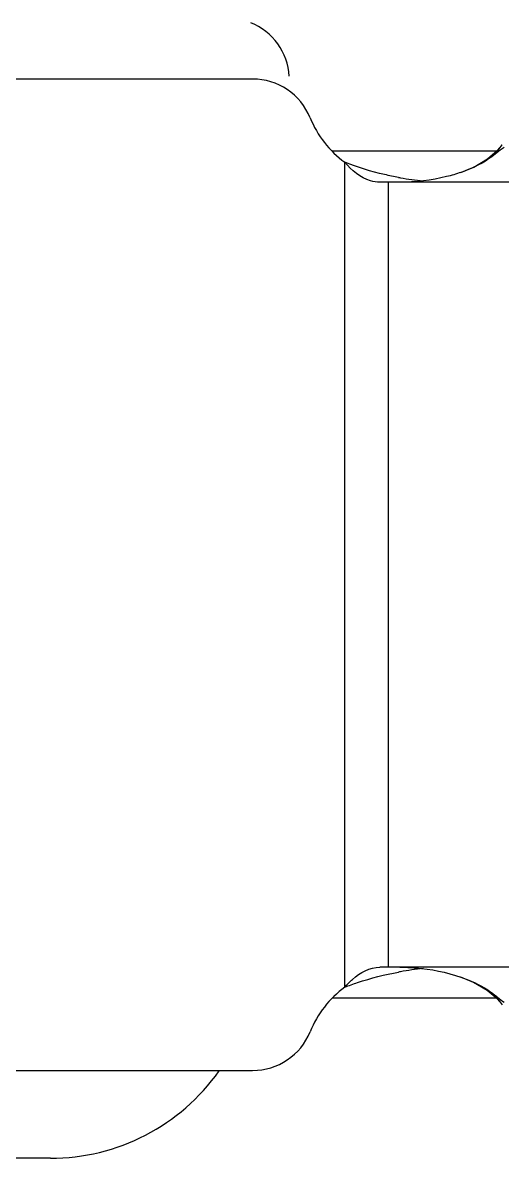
# Model space of a CAD drawing. Extents: x 27938 to 650306, y -92720 to 1524912.
# Drawn here: x 323766.2 to 323956, y 821978.6 to 822428.2 of the extents above; entities that cross this region are included whole.
import ezdxf

# ---------------------------------------------------------------- set-up
doc = ezdxf.new("R2010")
doc.units = 0
doc.header["$LTSCALE"] = 1000
doc.header["$MEASUREMENT"] = 0

msp = doc.modelspace()

# ---------------------------------------------------------------- linework, layer by layer
for p, q in [((323857.18, 822405.86), (323513.39, 822405.86)), ((323953.63, 822377.24), (323888.73, 822377.24)), ((323953.15, 822376.11), (323955.96, 822379.8)), ((323893.65, 822046.31), (323893.65, 822372.89)), ((324282.52, 822364.97), (323907.54, 822364.97)), ((323910.99, 822054.23), (323910.99, 822364.97)), ((324282.52, 822054.23), (323907.54, 822054.23)), ((323953.64, 822041.96), (323888.73, 822041.96)), ((323953.15, 822043.09), (323955.96, 822039.4)), ((323513.39, 822013.34), (323857.18, 822013.34)), ((323777.12, 821978.58), (323548.15, 821978.58))]:
    msp.add_line(p, q)
for points in [[(323939.59, 822368.9), (323944.64, 822371), (323950.05, 822374.21), (323953.98, 822377.54), (323955.95, 822379.79)], [(323955.95, 822039.41), (323953.94, 822041.7), (323950.01, 822045.02), (323944.61, 822048.21), (323939.59, 822050.3)]]:
    msp.add_lwpolyline(points)
for centre, radius, start, end in [((323847.2, 822405.41), 24.53, 3.6522, 67.9757), ((323857.18, 822381.33), 24.53, 22.0243, 90), ((323917.82, 822405.86), 40.89, 202.0243, 233.7485), ((323937.2, 822489.73), 124.83, 259.7299, 260.0443), ((323937, 822488.36), 123.45, 260.0279, 264.2434), ((323937, 821930.85), 123.44, 95.7509, 99.9721), ((323937.2, 821929.47), 124.83, 99.9557, 100.2701), ((323917.82, 822013.34), 40.89, 126.2515, 157.9757), ((323857.18, 822037.87), 24.53, 270, 337.9757), ((323777.12, 822060.36), 81.78, 270, 324.7468)]:
    msp.add_arc(centre, radius, start, end)
for points, knots in [([(323956.73, 822378.82), (323956.44, 822378.63), (323955.22, 822377.76), (323954.04, 822376.84), (323953.15, 822376.11)], [0, 0, 0, 0, 0.231104, 1, 1, 1, 1]), ([(323914.95, 822366.89), (323913.1, 822367.23), (323905.86, 822368.71), (323898.75, 822370.84), (323893.65, 822372.89)], [0, 0, 0, 0, 0.255037, 1, 1, 1, 1]), ([(323907.54, 822364.97), (323906.29, 822364.97), (323900.86, 822365.97), (323896.32, 822369.68), (323893.65, 822372.89)], [0, 0, 0, 0, 0.231026, 1, 1, 1, 1]), ([(323953.15, 822376.11), (323952.32, 822375.43), (323948.15, 822372.42), (323943.42, 822370.24), (323939.59, 822368.9)], [0, 0, 0, 0, 0.210146, 1, 1, 1, 1]), ([(323939.59, 822368.9), (323937.74, 822368.25), (323929.87, 822365.92), (323921.6, 822364.97), (323915.36, 822364.97)], [0, 0, 0, 0, 0.239548, 1, 1, 1, 1]), ([(323893.65, 822046.31), (323894.57, 822047.42), (323898.27, 822051.29), (323903.57, 822054.23), (323907.54, 822054.23)], [0, 0, 0, 0, 0.266, 1, 1, 1, 1]), ([(323915.36, 822054.23), (323917.47, 822054.23), (323925.67, 822053.9), (323933.85, 822052.31), (323939.59, 822050.3)], [0, 0, 0, 0, 0.257456, 1, 1, 1, 1]), ([(323893.65, 822046.31), (323895.31, 822046.98), (323902.25, 822049.51), (323909.45, 822051.31), (323914.95, 822052.3)], [0, 0, 0, 0, 0.242689, 1, 1, 1, 1]), ([(323939.59, 822050.3), (323940.98, 822049.81), (323945.75, 822047.95), (323950.31, 822045.4), (323953.15, 822043.09)], [0, 0, 0, 0, 0.285604, 1, 1, 1, 1]), ([(323953.15, 822043.09), (323953.46, 822042.83), (323954.63, 822041.9), (323955.82, 822040.99), (323956.73, 822040.38)], [0, 0, 0, 0, 0.26918, 1, 1, 1, 1])]:
    msp.add_open_spline(points, degree=3, knots=knots)

doc.saveas('drawing.dxf')
